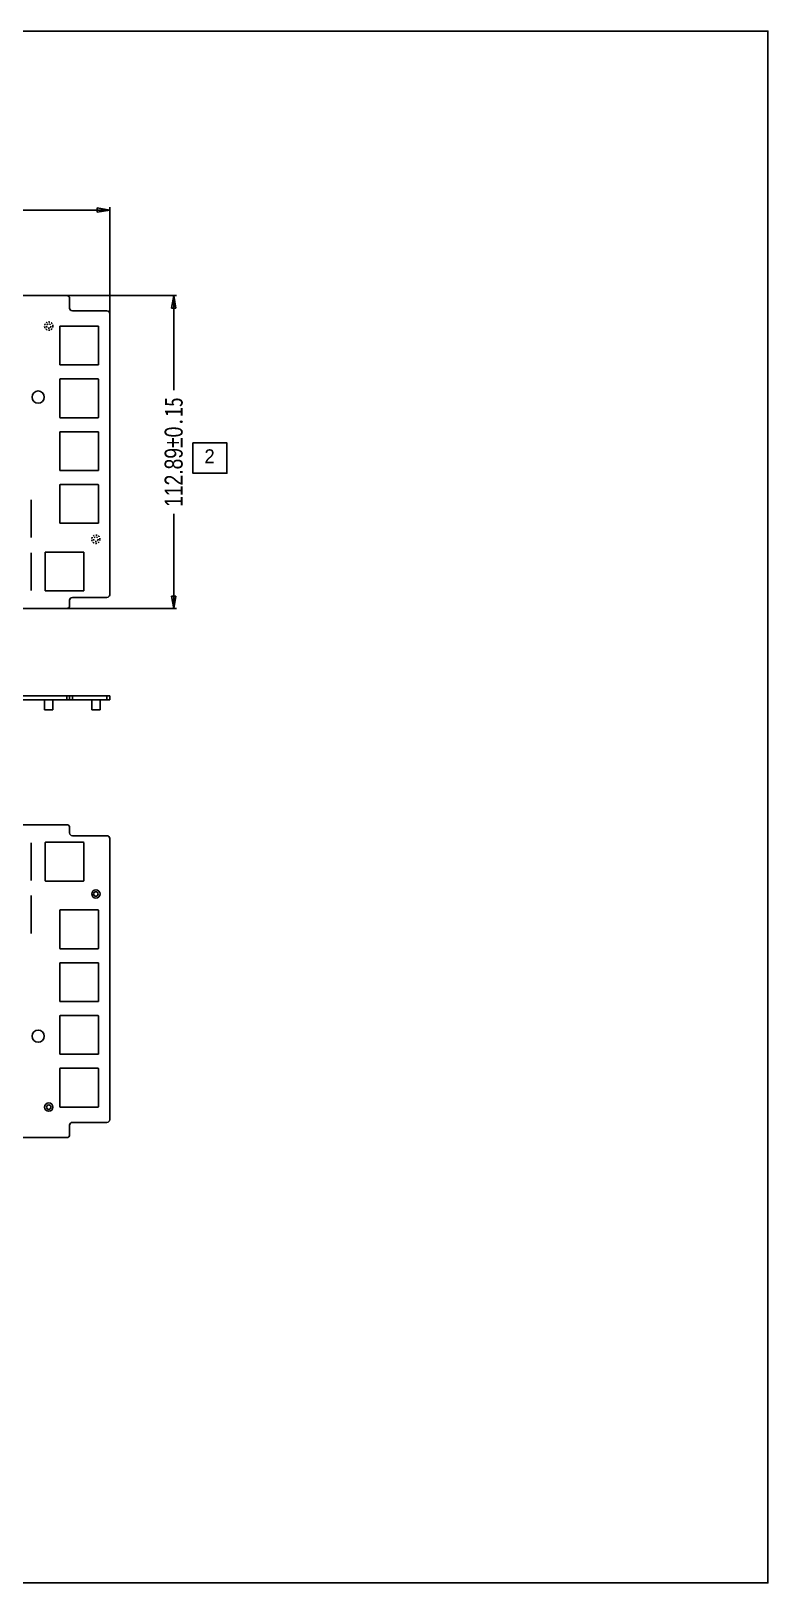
# Model space of a CAD drawing. Header units: inches. Extents: x 1737 to 2528, y 62 to 622.
# Drawn here: x 2263 to 2528, y 62 to 622 of the extents above; entities that cross this region are included whole.
import ezdxf

# ---------------------------------------------------------------- set-up
doc = ezdxf.new("R2010")
doc.units = ezdxf.units.IN
doc.header["$LTSCALE"] = 5
doc.header["$MEASUREMENT"] = 0
doc.header["$PDMODE"] = 3
doc.header["$PDSIZE"] = 0.3125
doc.linetypes.add('HIDDEN', pattern=[0.2, 0.1, -0.1])
doc.layers.get('0').update_dxf_attribs({"linetype": 'CONTINUOUS'})
doc.layers.get('Defpoints').update_dxf_attribs({"linetype": 'CONTINUOUS'})
doc.styles.get("Standard").update_dxf_attribs({"font": 'txt', "width": 0.8})
doc.styles.add('Youyuan', font='SIMYOU.TTF')
doc.dimstyles.get("Standard").update_dxf_attribs({"dimtxt": 6.5, "dimasz": 4.5, "dimexe": 1, "dimexo": 1, "dimgap": 0.09, "dimtad": 0, "dimzin": 4, "dimdsep": 46, "dimtxsty": 'STANDARD', "dimblk": 'CLOSED', "dimcen": 0.09, "dimclrd": 5, "dimclre": 5, "dimclrt": 6, "dimadec": 0, "dimazin": 0, "dimtp": 0.01, "dimtm": 0.01, "dimtfac": 1, "dimtofl": 0, "dimtmove": 0, "dimatfit": 3, "dimldrblk": 'CLOSED', "dimfxl": 1, "dimtolj": 1, "dimtzin": 4, "dimarcsym": 0})

# ---------------------------------------------------------------- blocks, each defined once
blk = doc.blocks.new('_CLOSED')
at = {"color": 0, "linetype": 'ByBlock'}
for p, q in [((0, 0), (-1, 0.17)), ((-1, 0.17), (-1, -0.17)), ((-1, -0.17), (0, 0)), ((-1, 0), (0, 0))]:
    blk.add_line(p, q, dxfattribs=at)
blk = doc.blocks.new('*D1')
at = {"color": 5, "lineweight": -2}
for p, q in [((1943.21, 503.13), (1943.21, 558.63)), ((1947.71, 557.63), (2093.02, 557.63)), ((2286.48, 557.63), (2141.16, 557.63)), ((2290.98, 515.13), (2290.98, 558.63))]:
    blk.add_line(p, q, dxfattribs=at)
at = {"layer": 'Defpoints', "color": 0}
for p in [(2290.98, 557.63), (2290.98, 514.13), (1943.21, 502.13)]:
    blk.add_point(p, dxfattribs=at)
at = {"color": 5, "lineweight": -2, "xscale": 4.5, "yscale": 4.5, "zscale": 4.5, "rotation": 180}
blk.add_blockref('_CLOSED', (1943.21, 557.63), dxfattribs=at)
at = {"color": 5, "lineweight": -2, "xscale": 4.5, "yscale": 4.5, "zscale": 4.5}
blk.add_blockref('_CLOSED', (2290.98, 557.63), dxfattribs=at)
at = {"color": 6, "insert": (2117.09, 557.63), "char_height": 6.5, "attachment_point": 5}
blk.add_mtext('\\A1;347.77%%P0{\\fSimSun|b0|i0|c134|p2;.15}', dxfattribs=at)
blk = doc.blocks.new('*D2')
at = {"color": 5, "lineweight": -2}
for p, q in [((2274.11, 526.78), (2315.09, 526.78)), ((2314.09, 522.28), (2314.09, 492.67)), ((2314.09, 418.39), (2314.09, 448)), ((2274.11, 413.89), (2315.09, 413.89))]:
    blk.add_line(p, q, dxfattribs=at)
at = {"layer": 'Defpoints', "color": 0}
for p in [(2273.11, 526.78), (2314.09, 526.78), (2273.11, 413.89)]:
    blk.add_point(p, dxfattribs=at)
at = {"color": 5, "lineweight": -2, "xscale": 4.5, "yscale": 4.5, "zscale": 4.5}
for p, rotation in [((2314.09, 526.78), 90), ((2314.09, 413.89), 270)]:
    blk.add_blockref('_CLOSED', p, dxfattribs=dict(at, rotation=rotation))
at = {"color": 6, "insert": (2314.09, 470.33), "char_height": 6.5, "attachment_point": 5, "rotation": 90}
blk.add_mtext('\\A1;112.89%%P0{\\fSimSun|b0|i0|c134|p2;.15}', dxfattribs=at)

msp = doc.modelspace()

# ---------------------------------------------------------------- linework, layer by layer
at = {"color": 7, "linetype": 'Continuous'}
for p, q in [((2213.493, 526.78), (2275.493, 526.78)), ((2276.493, 525.78), (2276.493, 522.28)), ((2277.493, 521.28), (2289.979, 521.28)), ((2272.979, 501.98), (2272.979, 515.58)), ((2273.179, 515.78), (2286.779, 515.78)), ((2286.979, 515.58), (2286.979, 501.98)), ((2290.979, 418.886), (2290.979, 520.28)), ((2286.779, 501.78), (2273.179, 501.78)), ((2272.979, 482.931), (2272.979, 496.531)), ((2273.179, 496.731), (2286.779, 496.731)), ((2286.979, 496.531), (2286.979, 482.931)), ((2286.779, 482.731), (2273.179, 482.731)), ((2272.979, 463.88), (2272.979, 477.48)), ((2273.179, 477.68), (2286.779, 477.68)), ((2286.979, 477.48), (2286.979, 463.88)), ((2286.779, 463.68), (2273.179, 463.68)), ((2272.979, 444.83), (2272.979, 458.43)), ((2273.179, 458.63), (2286.779, 458.63)), ((2286.979, 458.43), (2286.979, 444.83)), ((2262.592, 453.09), (2262.592, 439.49)), ((2286.779, 444.63), (2273.179, 444.63)), ((2262.592, 434.04), (2262.592, 420.44)), ((2267.642, 420.44), (2267.642, 434.04)), ((2267.842, 434.24), (2281.442, 434.24)), ((2281.642, 434.04), (2281.642, 420.44)), ((2281.442, 420.24), (2267.842, 420.24)), ((2276.493, 416.886), (2276.493, 414.886)), ((2277.493, 417.886), (2289.979, 417.886)), ((2275.493, 413.886), (2213.493, 413.886)), ((1943.207, 382.447), (2290.979, 382.447)), ((1943.207, 380.947), (2290.979, 380.947)), ((2267.479, 380.947), (2267.479, 377.347)), ((2270.479, 380.947), (2270.479, 377.347)), ((2275.493, 380.947), (2275.493, 382.447)), ((2276.493, 382.447), (2276.493, 380.947)), ((2277.493, 382.447), (2277.493, 380.947)), ((2284.479, 380.947), (2284.479, 377.347)), ((2287.479, 380.947), (2287.479, 377.347)), ((2289.979, 380.947), (2289.979, 382.447)), ((2290.979, 382.447), (2290.979, 380.947)), ((2267.479, 377.347), (2270.479, 377.347)), ((2284.479, 377.347), (2287.479, 377.347)), ((2275.493, 335.922), (2213.493, 335.922)), ((2276.493, 332.922), (2276.493, 334.922)), ((2277.493, 331.922), (2289.979, 331.922)), ((2290.979, 229.528), (2290.979, 330.922)), ((2262.592, 315.768), (2262.592, 329.368)), ((2267.642, 329.368), (2267.642, 315.768)), ((2281.442, 329.568), (2267.842, 329.568)), ((2281.642, 315.768), (2281.642, 329.368)), ((2267.842, 315.568), (2281.442, 315.568)), ((2262.592, 296.718), (2262.592, 310.318)), ((2272.979, 304.978), (2272.979, 291.378)), ((2286.779, 305.178), (2273.179, 305.178)), ((2286.979, 291.378), (2286.979, 304.978)), ((2273.179, 291.178), (2286.779, 291.178)), ((2272.979, 285.928), (2272.979, 272.328)), ((2286.779, 286.128), (2273.179, 286.128)), ((2286.979, 272.328), (2286.979, 285.928)), ((2273.179, 272.128), (2286.779, 272.128)), ((2272.979, 266.878), (2272.979, 253.278)), ((2286.779, 267.078), (2273.179, 267.078)), ((2286.979, 253.278), (2286.979, 266.878)), ((2273.179, 253.078), (2286.779, 253.078)), ((2272.979, 247.828), (2272.979, 234.228)), ((2286.779, 248.028), (2273.179, 248.028)), ((2286.979, 234.228), (2286.979, 247.828)), ((2273.179, 234.028), (2286.779, 234.028)), ((2276.493, 224.028), (2276.493, 227.528)), ((2289.979, 228.528), (2277.493, 228.528)), ((2213.493, 223.028), (2275.493, 223.028))]:
    msp.add_line(p, q, dxfattribs=at)
for points in [[(1736.695, 62.379), (2528.46, 62.379), (2528.46, 622.213), (1736.695, 622.213)], [(2321.021, 473.626), (2333.267, 473.626), (2333.267, 462.701), (2321.021, 462.701)]]:
    msp.add_lwpolyline(points, close=True)
at = {"color": 8, "linetype": 'HIDDEN'}
for centre, radius in [((2268.979, 515.78), 1.5), ((2268.979, 515.78), 0.8), ((2285.979, 438.886), 1.5), ((2285.979, 438.886), 0.8)]:
    msp.add_circle(centre, radius, dxfattribs=at)
at = {"color": 7, "linetype": 'Continuous'}
for centre, radius in [((2265.179, 490.18), 2.2), ((2285.979, 310.922), 1.5), ((2285.979, 310.922), 0.8), ((2265.179, 259.628), 2.2), ((2268.979, 234.028), 1.5), ((2268.979, 234.028), 0.8)]:
    msp.add_circle(centre, radius, dxfattribs=at)
for centre, radius, start, end in [((2275.493, 525.78), 1, 0, 90), ((2277.493, 522.28), 1, 180, 270), ((2289.979, 520.28), 1, 0, 90), ((2273.179, 515.58), 0.2, 90, 180), ((2286.779, 515.58), 0.2, 0, 90), ((2273.179, 501.98), 0.2, 180, 270), ((2286.779, 501.98), 0.2, 270, 0), ((2273.179, 496.531), 0.2, 90, 180), ((2286.779, 496.531), 0.2, 0, 90), ((2273.179, 482.931), 0.2, 180, 270), ((2286.779, 482.931), 0.2, 270, 0), ((2273.179, 477.48), 0.2, 90, 180), ((2286.779, 477.48), 0.2, 0, 90), ((2273.179, 463.88), 0.2, 180, 270), ((2286.779, 463.88), 0.2, 270, 0), ((2273.179, 458.43), 0.2, 90, 180), ((2286.779, 458.43), 0.2, 0, 90), ((2273.179, 444.83), 0.2, 180, 270), ((2286.779, 444.83), 0.2, 270, 0), ((2267.842, 434.04), 0.2, 90, 180), ((2281.442, 434.04), 0.2, 0, 90), ((2267.842, 420.44), 0.2, 180, 270), ((2281.442, 420.44), 0.2, 270, 0), ((2275.493, 414.886), 1, 270, 0), ((2277.493, 416.886), 1, 90, 180), ((2289.979, 418.886), 1, 270, 0), ((2275.493, 334.922), 1, 0, 90), ((2277.493, 332.922), 1, 180, 270), ((2289.979, 330.922), 1, 0, 90), ((2267.842, 329.368), 0.2, 90, 180), ((2281.442, 329.368), 0.2, 0, 90), ((2267.842, 315.768), 0.2, 180, 270), ((2281.442, 315.768), 0.2, 270, 0), ((2273.179, 304.978), 0.2, 90, 180), ((2286.779, 304.978), 0.2, 0, 90), ((2273.179, 291.378), 0.2, 180, 270), ((2286.779, 291.378), 0.2, 270, 0), ((2273.179, 285.928), 0.2, 90, 180), ((2286.779, 285.928), 0.2, 0, 90), ((2273.179, 272.328), 0.2, 180, 270), ((2286.779, 272.328), 0.2, 270, 0), ((2273.179, 266.878), 0.2, 90, 180), ((2286.779, 266.878), 0.2, 0, 90), ((2273.179, 253.278), 0.2, 180, 270), ((2286.779, 253.278), 0.2, 270, 0), ((2273.179, 247.828), 0.2, 90, 180), ((2286.779, 247.828), 0.2, 0, 90), ((2273.179, 234.228), 0.2, 180, 270), ((2286.779, 234.228), 0.2, 270, 0), ((2275.493, 224.028), 1, 270, 0), ((2277.493, 227.528), 1, 90, 180), ((2289.979, 229.528), 1, 270, 0)]:
    msp.add_arc(centre, radius, start, end, dxfattribs=at)

# ---------------------------------------------------------------- texts
at = {"insert": (2325.152, 471.323), "char_height": 5, "attachment_point": 1, "style": 'Youyuan'}
msp.add_mtext_dynamic_manual_height_columns('2', width=6.85145, gutter_width=10, heights=[0], dxfattribs=at)

# ---------------------------------------------------------------- dimensions: what is measured, and where the dimension line sits
dim = msp.add_linear_dim(base=(2290.979, 557.626), p1=(1943.207, 502.127), p2=(2290.979, 514.135), text='<>%%P0{\\fSimSun|b0|i0|c134|p2;.15}', dimstyle='STANDARD')
dim.commit()
dim.dimension.update_dxf_attribs({"geometry": '*D1', "text_midpoint": (2117.093, 557.626), "dimtype": 160})
dim = msp.add_linear_dim(base=(2314.095, 526.78), p1=(2273.107, 413.886), p2=(2273.107, 526.78), angle=90, text='<>%%P0{\\fSimSun|b0|i0|c134|p2;.15}', dimstyle='STANDARD')
dim.commit()
dim.dimension.update_dxf_attribs({"geometry": '*D2', "text_midpoint": (2314.095, 470.333)})

doc.saveas('drawing.dxf')
